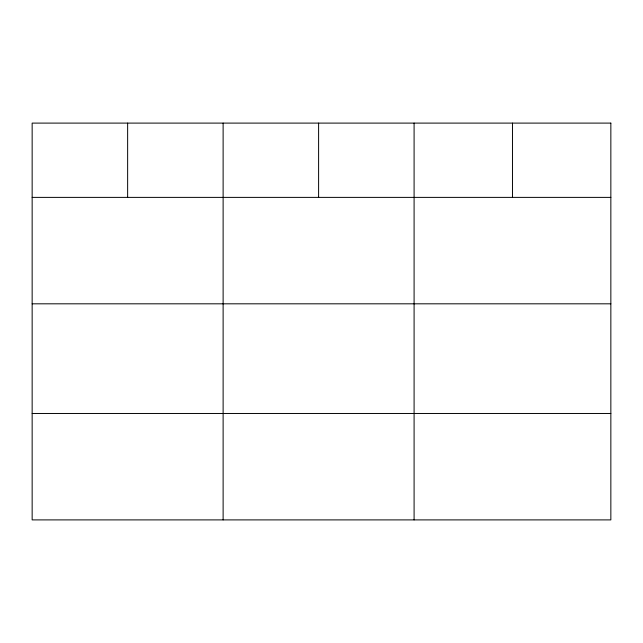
<?xml version="1.0" encoding="UTF-8"?>
<svg xmlns="http://www.w3.org/2000/svg" width="643" height="643" viewBox="0 0 643 643"><rect width="100%" height="100%" fill="white"/><g stroke="black" fill="none" stroke-linecap="round" stroke-linejoin="round"><path stroke-width="0.96" d="M32.15 197.385L610.85 197.385M32.15 303.817L610.85 303.817M32.15 413.473L610.85 413.473M512.471 123.102L512.471 197.385M414.092 123.102L414.092 519.898M318.606 123.102L318.606 197.385M223.121 123.102L223.121 519.898M127.636 123.102L127.636 197.385M610.85 123.102L32.15 123.102L32.15 519.898L610.85 519.898L610.85 123.102"/></g></svg>
